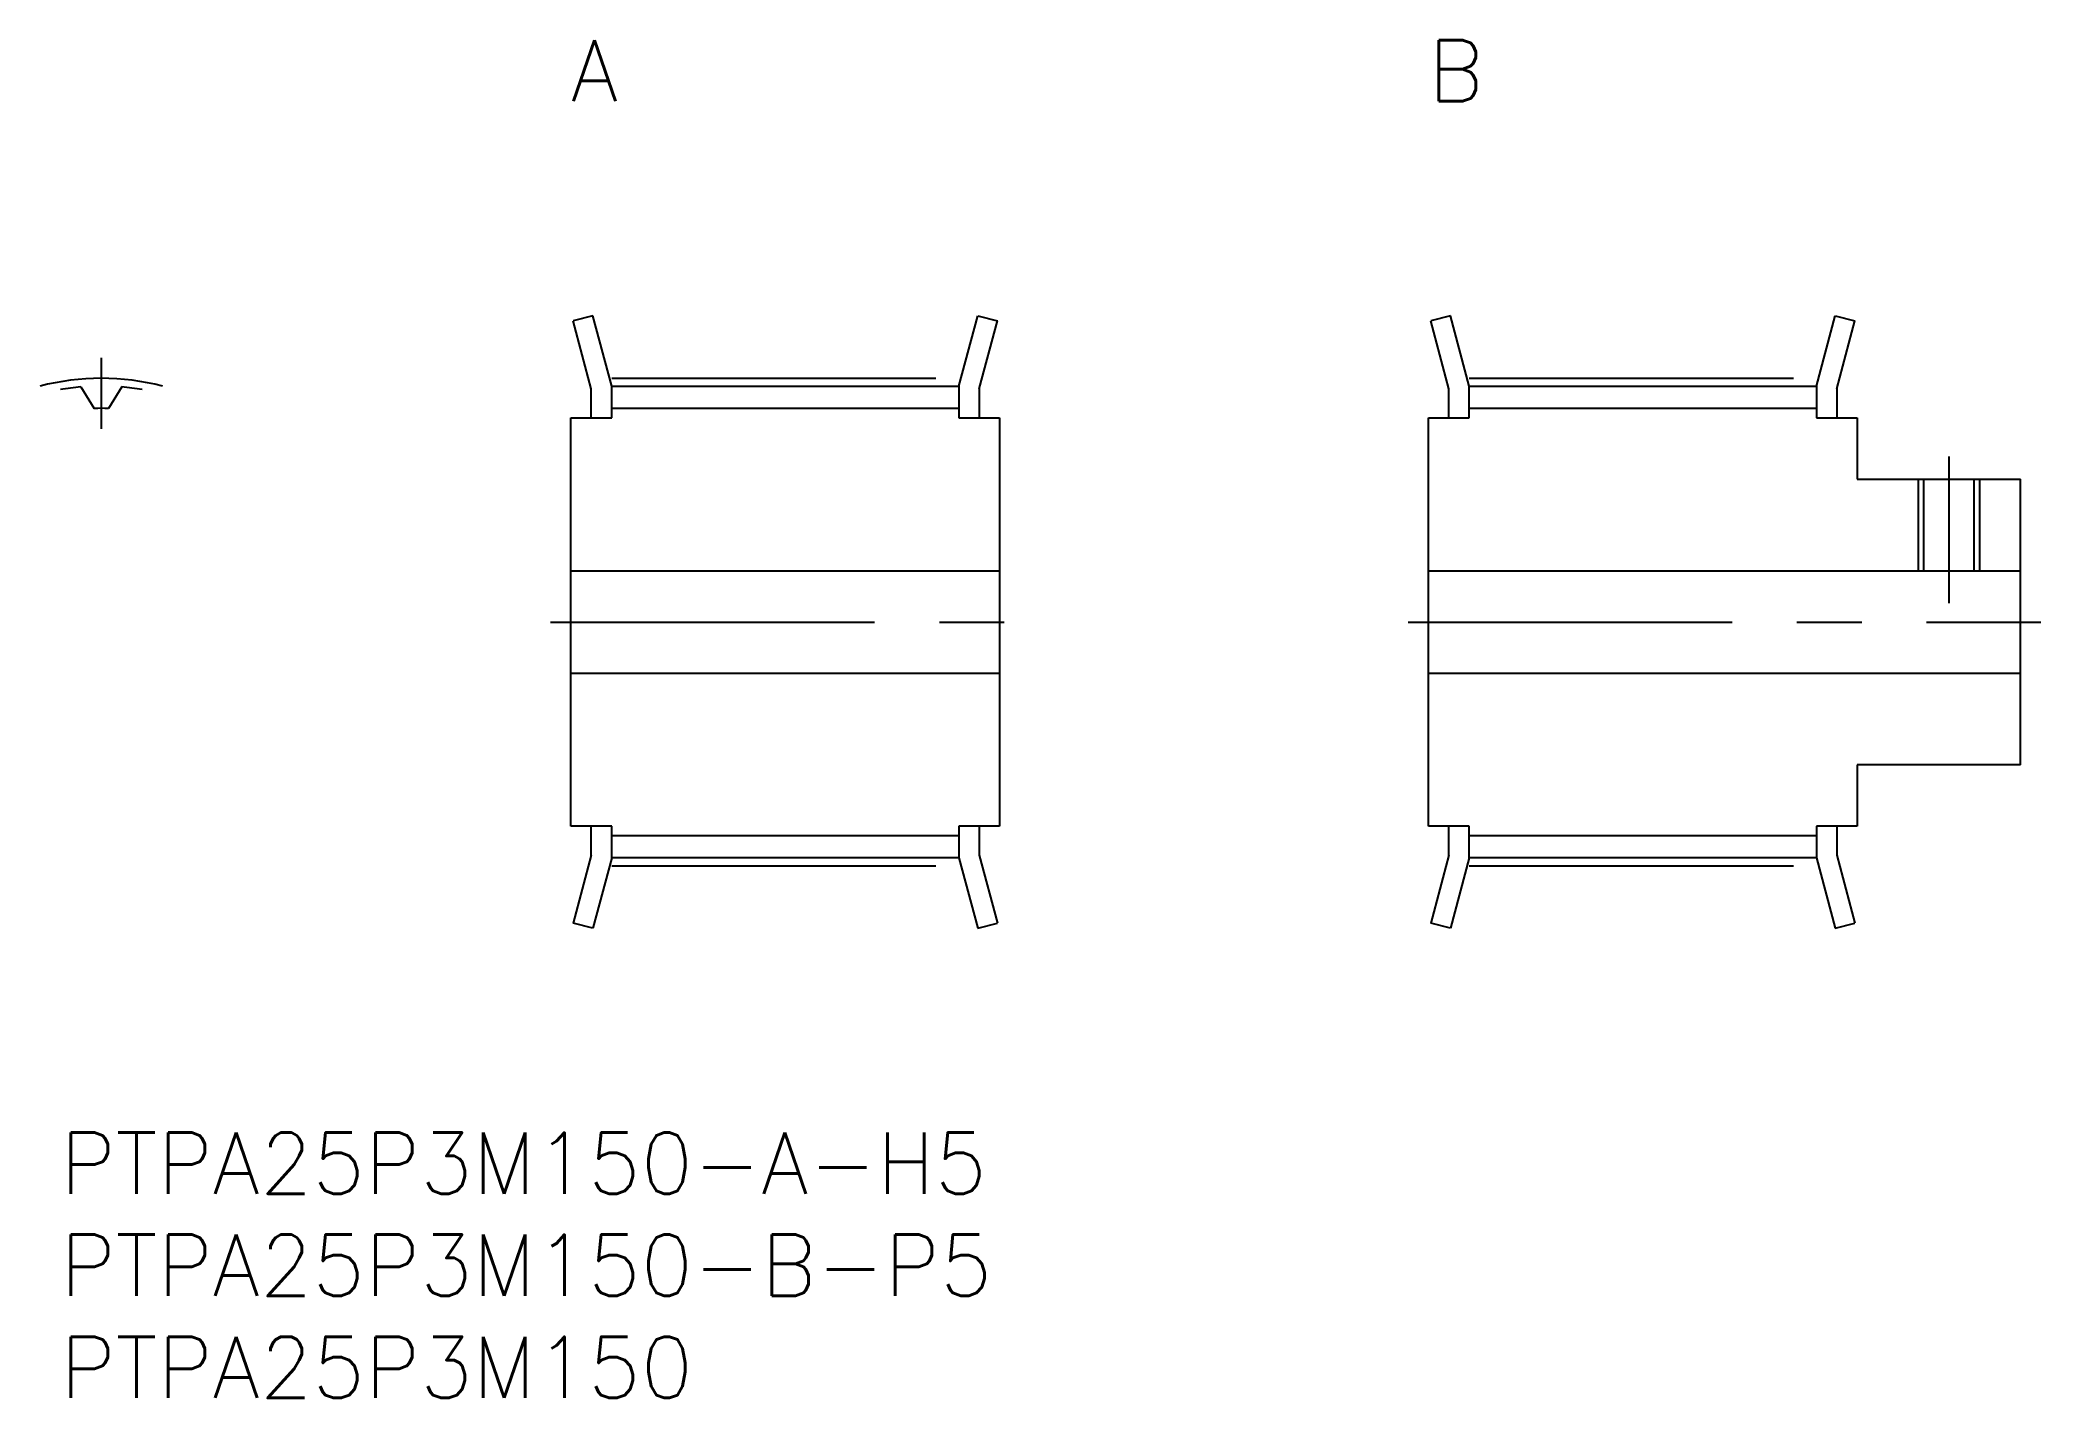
# Model space of a CAD drawing. Extents: x -1 to 97, y -13 to 53.5.
import ezdxf

# ---------------------------------------------------------------- set-up
doc = ezdxf.new("R2010")
doc.units = 0
doc.header["$LTSCALE"] = 0.5
doc.linetypes.add('CENTER', pattern=[50.8, 31.75, -6.35, 6.35, -6.35])
for name, color, linetype in [('MSM_CENTER', 1, 'CENTER'), ('MSM_CONTINUOUS', 7, 'CONTINUOUS'), ('MSM_NARROW', 5, 'CONTINUOUS'), ('MSM_PART_NUMBER', 7, 'CONTINUOUS')]:
    doc.layers.add(name, color=color, linetype=linetype)
doc.styles.get("Standard").update_dxf_attribs({"font": 'txt.shx', "height": 3, "bigfont": 'bigfont.shx'})

# ---------------------------------------------------------------- blocks, each defined once
blk = doc.blocks.new('*U99')
at = {"layer": 'MSM_PART_NUMBER'}
blk.add_text('PTPA25P3M150-B-P5', height=3, dxfattribs=at).set_placement((0, -8))
blk = doc.blocks.new('*U100')
at = {"layer": 'MSM_PART_NUMBER'}
blk.add_text('PTPA25P3M150', height=3, dxfattribs=at).set_placement((0, -13))
blk = doc.blocks.new('*U101')
at = {"layer": 'MSM_PART_NUMBER'}
blk.add_text('PTPA25P3M150-A-H5', height=3, dxfattribs=at).set_placement((0, -3))
blk = doc.blocks.new('*U102')
at = {"layer": 'MSM_PART_NUMBER'}
blk.add_text('B', height=3, dxfattribs=at).set_placement((67, 50.5))
blk = doc.blocks.new('*U103')
at = {"layer": 'MSM_PART_NUMBER'}
blk.add_text('A', height=3, dxfattribs=at).set_placement((25, 50.5))

msp = doc.modelspace()

# ---------------------------------------------------------------- linework, layer by layer
at = {"layer": 'MSM_CENTER'}
for p, q in [((2, 37.935), (2, 34.465)), ((27, 36.935), (44, 36.935)), ((69, 36.935), (86, 36.935)), ((92.5, 25.923), (92.5, 33.112)), ((24, 25), (47, 25)), ((66, 25), (97, 25)), ((27, 13.065), (44, 13.065)), ((69, 13.065), (86, 13.065))]:
    msp.add_line(p, q, dxfattribs=at)
msp.add_arc((2, 25), 11.935, 75.4419, 104.5581, dxfattribs=at)
at = {"layer": 'MSM_CONTINUOUS'}
for p, q in [((26.077, 40), (25.111, 39.741)), ((26, 36.423), (25.111, 39.741)), ((27, 36.555), (26.077, 40)), ((44, 36.555), (44.923, 40)), ((44.923, 40), (45.889, 39.741)), ((45, 36.423), (45.889, 39.741)), ((68.077, 40), (67.111, 39.741)), ((68, 36.423), (67.111, 39.741)), ((69, 36.555), (68.077, 40)), ((86, 36.555), (86.923, 40)), ((86.923, 40), (87.889, 39.741)), ((87, 36.423), (87.889, 39.741)), ((1, 36.512), (1.65, 35.459)), ((3, 36.512), (2.35, 35.459)), ((26, 35), (26, 36.423)), ((27, 35), (27, 36.555)), ((27, 36.555), (44, 36.555)), ((44, 36.555), (44, 35)), ((45, 36.423), (45, 35)), ((68, 35), (68, 36.423)), ((69, 35), (69, 36.555)), ((69, 36.555), (86, 36.555)), ((86, 36.555), (86, 35)), ((87, 36.423), (87, 35)), ((27, 35.465), (44, 35.465)), ((69, 35.465), (86, 35.465)), ((25, 15), (25, 35)), ((25, 35), (27, 35)), ((44, 35), (46, 35)), ((46, 35), (46, 15)), ((67, 15), (67, 35)), ((67, 35), (69, 35)), ((86, 35), (88, 35)), ((88, 35), (88, 32)), ((88, 32), (96, 32)), ((91.27, 27.5), (91.27, 32)), ((93.73, 27.5), (93.73, 32)), ((96, 18), (96, 32)), ((25, 27.5), (46, 27.5)), ((67, 27.5), (96, 27.5)), ((25, 22.5), (46, 22.5)), ((67, 22.5), (96, 22.5)), ((88, 18), (88, 15)), ((96, 18), (88, 18)), ((27, 15), (25, 15)), ((26, 13.577), (26, 15)), ((27, 13.445), (27, 15)), ((44, 15), (44, 13.445)), ((46, 15), (44, 15)), ((45, 15), (45, 13.577)), ((69, 15), (67, 15)), ((68, 13.577), (68, 15)), ((69, 13.445), (69, 15)), ((86, 15), (86, 13.445)), ((88, 15), (86, 15)), ((87, 15), (87, 13.577)), ((44, 14.535), (27, 14.535)), ((86, 14.535), (69, 14.535)), ((26, 13.577), (25.111, 10.259)), ((27, 13.445), (26.077, 10)), ((44, 13.445), (27, 13.445)), ((44, 13.445), (44.923, 10)), ((45, 13.577), (45.889, 10.259)), ((68, 13.577), (67.111, 10.259)), ((69, 13.445), (68.077, 10)), ((86, 13.445), (69, 13.445)), ((86, 13.445), (86.923, 10)), ((87, 13.577), (87.889, 10.259)), ((26.077, 10), (25.111, 10.259)), ((44.923, 10), (45.889, 10.259)), ((68.077, 10), (67.111, 10.259)), ((86.923, 10), (87.889, 10.259))]:
    msp.add_line(p, q, dxfattribs=at)
for radius, start, end in [(11.555, 94.96474, 99.96725), (11.555, 80.03275, 85.03526), (10.465, 88.08466, 91.91534)]:
    msp.add_arc((2, 25), radius, start, end, dxfattribs=at)
at = {"layer": 'MSM_NARROW'}
for p, q in [((91, 27.5), (91, 32)), ((94, 27.5), (94, 32))]:
    msp.add_line(p, q, dxfattribs=at)

# ---------------------------------------------------------------- block references
at = {"layer": 'MSM_CONTINUOUS'}
for name in ['*U103', '*U102', '*U101', '*U99', '*U100']:
    msp.add_blockref(name, (0, 0), dxfattribs=at)

doc.saveas('drawing.dxf')
